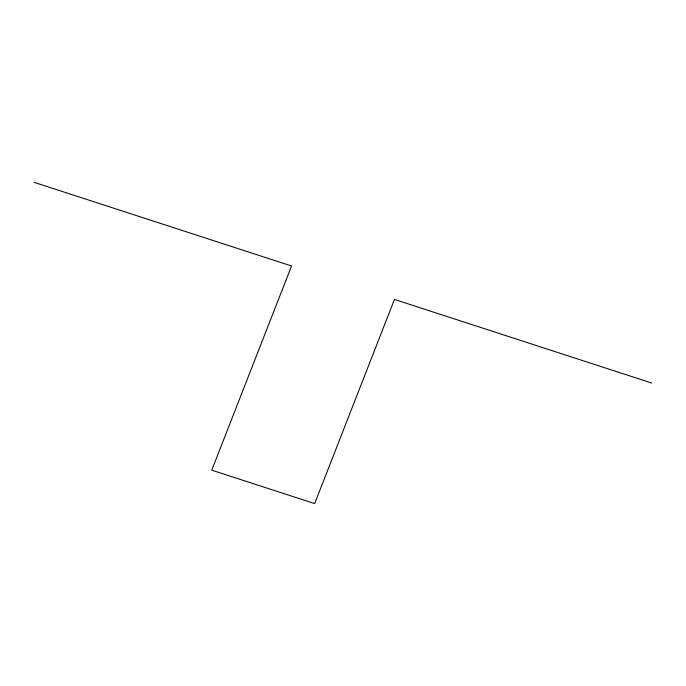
<?xml version="1.0" encoding="UTF-8"?>
<svg xmlns="http://www.w3.org/2000/svg" width="686" height="686" viewBox="0 0 686 686"><rect width="100%" height="100%" fill="white"/><g stroke="black" fill="none" stroke-linecap="round" stroke-linejoin="round"><path stroke-width="1.03" d="M34.3 182.399L291.55 265.997L211.76 470.159L314.66 503.601L394.45 299.439L651.7 383.037"/></g></svg>
